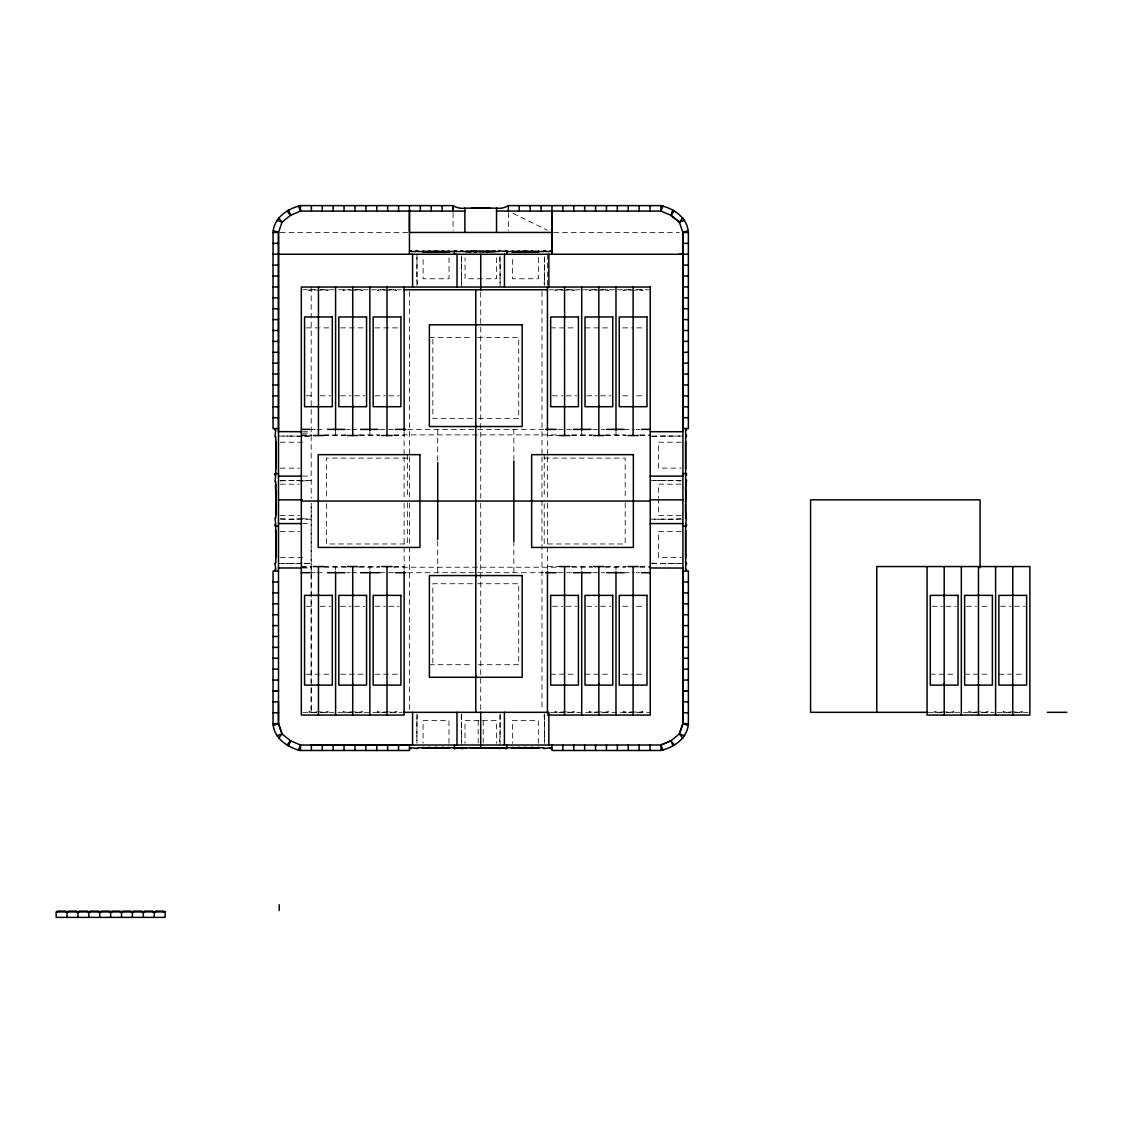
<?xml version="1.0" encoding="UTF-8"?>
<svg xmlns="http://www.w3.org/2000/svg" width="1123" height="1123" viewBox="0 0 1123 1123"><rect width="100%" height="100%" fill="white"/><g stroke="black" fill="none" stroke-linecap="round" stroke-linejoin="round"><path stroke-width="0.75" stroke-dasharray="5 3.75" d="M311.183 574.737L311.169 712.319L311.169 684.553M311.183 572.997L311.183 503.329M310.299 289.762L308.741 290.31L313.247 289.762M344.564 289.762L343.006 290.31L347.512 289.762M378.83 289.762L377.272 290.31L381.778 289.762M572.744 712.333L574.302 711.785L569.796 712.333M607.01 712.333L608.568 711.785L604.062 712.333M641.275 712.333L642.833 711.785L638.327 712.333M952.36 712.333L953.918 711.785L949.412 712.333M986.626 712.333L988.184 711.785L983.692 712.333M1020.905 712.333L1022.463 711.785L1017.957 712.333M556.517 289.762L554.804 290.31L559.296 289.762M590.782 289.762L589.07 290.31L593.562 289.762M625.048 289.762L623.335 290.31L627.841 289.762M326.526 712.333L328.239 711.785L323.733 712.333M360.792 712.333L362.504 711.785L358.012 712.333M395.057 712.333L396.77 711.785L392.278 712.333M280.245 232.461L407.705 232.461M553.737 232.461L679.415 232.461M416.956 257.279L416.956 263.61M544.515 257.279L544.515 263.61M461.385 262.656L461.918 256.339M500.086 262.656L499.538 256.339M461.385 263.596L461.385 269.913M500.086 263.596L500.086 269.913M416.956 264.537L416.956 270.868M544.515 264.537L544.515 270.868M461.385 270.854L461.385 277.17M500.086 270.854L500.086 277.17M416.956 271.794L416.956 278.111M544.515 271.794L544.515 278.111M461.385 278.097L461.385 284.428M500.086 278.097L500.086 284.428M416.956 279.051L417.503 285.368M544.515 279.051L543.967 285.368M302.817 289.762L315.016 289.762M320.167 289.762L334.078 289.762M338.584 289.762L351.008 289.762M354.447 289.762L368.344 289.762M371.348 289.762L385.273 289.762M388.712 289.762L401.108 289.762M548.95 289.762L562.862 289.762M566.315 289.762L580.212 289.762M583.216 289.762L597.127 289.762M600.566 289.762L614.267 289.762M617.496 289.762L631.407 289.762M636.559 289.762L648.757 289.762M318.146 290.31L313.893 289.762M318.806 290.31L323.087 289.762M352.425 290.31L348.172 289.762M353.071 290.31L357.353 289.762M386.691 290.31L382.438 289.762M387.337 290.31L391.618 289.762M564.237 290.31L559.956 289.762M564.883 290.31L569.136 289.762M598.503 290.31L594.221 289.762M599.149 290.31L603.402 289.762M632.768 290.31L628.487 289.762M633.428 290.31L637.682 289.762M306.312 327.874L332.31 327.874M340.55 327.874L366.561 327.874M374.9 327.874L400.897 327.874M550.663 327.874L576.675 327.874M585.013 327.874L611.024 327.874M622.718 327.874L633.105 327.874M636.587 327.874L643.521 327.874M429.393 337.391L472.348 337.391M477.5 337.391L518.728 337.391L518.728 418.346L477.5 418.346M306.312 395.815L314.987 395.815M320.195 395.815L330.583 395.815M340.55 395.815L350.966 395.815M354.433 395.815L364.835 395.815M374.9 395.815L385.315 395.815M388.783 395.815L399.17 395.815M552.404 395.815L562.791 395.815M566.259 395.815L576.675 395.815M586.739 395.815L597.127 395.815M600.594 395.815L611.024 395.815M622.718 395.815L631.379 395.815M636.587 395.815L643.521 395.815M472.348 418.346L432.846 418.346L432.846 337.391M311.815 429.379L315.296 429.379M317.037 429.379L325.754 429.379M346.656 429.379L350.137 429.379M351.878 429.379L358.841 429.379M379.742 429.379L393.682 429.379M407.607 429.379L543.967 429.379M557.892 429.379L573.572 429.379M592.733 429.379L599.696 429.379M601.437 429.379L604.918 429.379M624.079 429.379L634.537 429.379M636.278 429.379L639.759 429.379M302.578 431.709L311.183 431.709M302.578 433.127L311.183 433.127M301.371 434.868L311.815 434.868M324.014 434.868L346.656 434.868M358.841 434.868L379.742 434.868M393.682 434.868L557.892 434.868M571.832 434.868L592.733 434.868M604.918 434.868L625.82 434.868M639.759 434.868L650.203 434.868M301.315 435.527L311.604 435.527M323.592 435.527L345.87 435.527M359.585 435.527L380.136 435.527M393.85 435.527L404.126 435.527M547.448 435.527L559.436 435.527M571.439 435.527L591.989 435.527M605.704 435.527L626.269 435.527M639.97 435.527L650.245 435.527M278.49 436.061L311.183 436.061M651.803 436.061L682.924 436.061M302.354 436.608L296.037 436.061M651.803 436.608L658.12 436.061M280.245 442.209L303.013 442.209M681.17 442.209L658.401 442.209L658.401 468.137L681.17 468.137M407.34 458.114L326.386 458.114L326.386 497.629M544.22 458.114L625.188 458.114L625.188 497.629M280.245 468.137L299.504 468.137M302.578 476.124L311.183 476.124M280.118 480.49L311.183 480.49M650.231 480.49L681.296 480.49M280.582 481.037L286.898 480.49M301.413 481.037L295.082 480.49M302.34 481.037L308.671 480.49M680.833 481.037L674.516 480.49M280.245 484.167L299.504 484.167M681.17 484.167L658.401 484.167L658.401 498.107M280.245 515.513L299.504 515.513M681.17 515.513L658.401 515.513L658.401 499.847M280.582 518.658L286.898 519.191M301.413 518.658L295.082 519.191M302.34 518.658L308.671 519.191M680.833 518.658L674.516 519.191M280.118 519.191L311.183 519.191M650.231 519.191L681.296 519.191M302.578 523.557L311.183 523.557M280.245 531.544L299.504 531.544M681.17 531.544L658.401 531.544L658.401 557.471L681.17 557.471M280.245 557.471L303.013 557.471M302.354 563.072L296.037 563.62M651.803 563.072L658.12 563.62M278.49 563.62L311.183 563.62M651.803 563.62L682.924 563.62M301.315 566.568L311.604 566.568M323.592 566.568L345.87 566.568M359.585 566.568L380.136 566.568M393.85 566.568L404.126 566.568M547.448 566.568L559.436 566.568M571.439 566.568L591.989 566.568M605.704 566.568L626.269 566.568M639.97 566.568L650.245 566.568M301.371 567.213L311.815 567.213M324.014 567.213L346.656 567.213M358.841 567.213L379.742 567.213M393.682 567.213L557.892 567.213M571.832 567.213L592.733 567.213M604.918 567.213L625.82 567.213M639.759 567.213L650.203 567.213M302.578 567.985L311.183 567.985M311.815 572.702L315.296 572.702M317.037 572.702L325.754 572.702M346.656 572.702L350.137 572.702M351.878 572.702L358.841 572.702M379.742 572.702L393.682 572.702M407.607 572.702L543.967 572.702M557.892 572.702L573.572 572.702M592.733 572.702L599.696 572.702M601.437 572.702L604.918 572.702M624.079 572.702L634.537 572.702M636.278 572.702L639.759 572.702M472.348 583.735L432.846 583.735L432.846 664.704M477.5 583.735L518.728 583.735L518.728 664.704L477.5 664.704M306.312 606.28L314.987 606.28M320.195 606.28L330.583 606.28M340.55 606.28L350.966 606.28M354.433 606.28L364.835 606.28M374.9 606.28L385.315 606.28M388.783 606.28L399.17 606.28M552.404 606.28L562.791 606.28M566.259 606.28L576.675 606.28M586.739 606.28L597.127 606.28M600.594 606.28L611.024 606.28M622.718 606.28L631.379 606.28M636.587 606.28L643.521 606.28M932.034 606.28L942.422 606.28M945.889 606.28L956.305 606.28M966.37 606.28L976.757 606.28M981.965 606.28L988.914 606.28M1000.607 606.28L1011.009 606.28M1014.476 606.28L1024.892 606.28M429.393 664.704L472.348 664.704M306.312 674.207L332.31 674.207M340.55 674.207L366.561 674.207M374.9 674.207L400.897 674.207M550.663 674.207L576.675 674.207M585.013 674.207L611.024 674.207M622.718 674.207L633.105 674.207M636.587 674.207L643.521 674.207M930.293 674.207L956.305 674.207M964.643 674.207L978.484 674.207M981.965 674.207L988.914 674.207M998.88 674.207L1024.892 674.207M318.146 711.785L313.893 712.333M318.806 711.785L323.087 712.333M352.425 711.785L348.172 712.333M353.071 711.785L357.353 712.333M386.691 711.785L382.438 712.333M387.337 711.785L391.618 712.333M564.237 711.785L559.956 712.333M564.883 711.785L569.136 712.333M598.503 711.785L594.221 712.333M599.149 711.785L603.402 712.333M632.768 711.785L628.487 712.333M633.428 711.785L637.682 712.333M943.853 711.785L939.572 712.333M944.513 711.785L948.767 712.333M978.119 711.785L973.838 712.333M978.779 711.785L983.032 712.333M1012.399 711.785L1008.117 712.333M1013.044 711.785L1017.298 712.333M302.817 712.333L402.076 712.319M550.467 712.333L650.231 712.319M928.581 712.333L945.131 712.319M945.931 712.333L977.824 712.319M981.923 712.333L994.108 712.333M997.322 712.333L1011.023 712.333M1014.462 712.333L1028.163 712.333M461.342 714.846L461.342 721.163M500.058 714.846L500.058 721.163M416.914 720.208L417.461 713.891M544.473 720.208L543.939 713.891M478.959 720.503L465.02 720.503L465.02 743.258M482.441 720.503L496.38 720.503L496.38 743.258M416.914 721.148L416.914 727.465M544.473 721.148L544.473 727.465M461.342 722.103L461.342 728.42M500.058 722.103L500.058 728.42M416.914 728.406L416.914 734.723M544.473 728.406L544.473 734.723M461.342 729.346L461.342 735.677M500.058 729.346L500.058 735.677M416.914 735.663L416.914 741.98M544.473 735.663L544.473 741.98M461.342 736.604L461.89 742.935M500.058 736.604L499.51 742.935M395.057 289.762L396.77 290.31L392.278 289.762M360.792 289.762L362.504 290.31L358.012 289.762M326.526 289.762L328.239 290.31L323.733 289.762M1004.678 712.333L1002.965 711.785L1007.457 712.333M970.398 712.333L968.7 711.785L973.192 712.333M936.133 712.333L934.434 711.785L938.926 712.333M625.048 712.333L623.335 711.785L627.841 712.333M590.782 712.333L589.07 711.785L593.562 712.333M556.517 712.333L554.804 711.785L559.296 712.333M641.275 289.762L642.833 290.31L638.327 289.762M607.01 289.762L608.568 290.31L604.062 289.762M572.744 289.762L574.302 290.31L569.796 289.762M378.83 712.333L377.272 711.785L381.778 712.333M344.564 712.333L343.006 711.785L347.512 712.333M310.299 712.333L308.741 711.785L313.247 712.333M513.043 213.37L547.322 230.173M679.892 436.061L673.561 436.061M679.892 563.62L673.561 563.62M673.575 480.49L667.259 480.49M673.575 519.191L667.259 519.191M672.635 436.061L666.304 436.061M672.635 563.62L666.304 563.62M666.318 480.49L660.001 480.49M666.318 519.191L660.001 519.191M665.378 436.061L659.061 436.061M665.378 563.62L659.061 563.62M659.061 480.49L652.744 480.49M659.061 519.191L652.744 519.191M625.188 502.753L625.188 543.967L544.22 543.967L544.22 502.753M615.98 430.291L615.98 435.527M615.98 566.568L615.98 570.063M581.714 430.291L581.714 435.527M581.714 566.568L581.714 570.063M547.448 254.247L547.392 285.214M547.448 432.032L547.462 455.222M547.462 456.963L547.462 498.766M547.462 503.329L547.448 570.063M544.515 256.83L544.515 285.368M544.473 713.891L544.473 743.3M544.22 454.661L544.22 497.629M541.974 291.503L541.974 455.222M541.974 456.963L541.974 710.578M538.366 257.757L538.366 278.771L512.439 278.771L512.439 257.757M538.324 743.258L538.324 720.503L512.411 720.503L512.411 743.258M513.857 429.379L513.857 459.251M513.857 541.089L513.857 572.702M508.368 212.724L508.368 230.819M500.086 255.876L500.086 286.941M500.058 714.046L500.058 745.012M496.408 257.757L496.408 278.771L465.062 278.771L465.062 257.757M483.227 720.503L483.227 743.258M480.728 292.177L480.728 498.093M480.728 503.329L480.728 710.578M478.173 720.503L478.173 743.258M461.385 255.876L461.385 286.941M461.342 714.046L461.342 745.012M453.046 212.724L453.046 230.819M449.032 257.757L449.032 278.771L423.104 278.771L423.104 257.757M448.989 743.258L448.989 720.503L423.062 720.503L423.062 743.258M437.717 429.379L437.717 462.606M437.717 541.089L437.717 572.702M416.956 254.247L416.956 285.368M416.914 713.891L416.914 743.3M409.6 291.503L409.6 455.222M409.6 456.963L409.6 498.766M409.6 503.329L409.6 710.578M407.34 454.661L407.34 497.629M407.34 502.753L407.34 543.967L326.386 543.967L326.386 502.753M404.126 432.032L404.112 455.222M404.112 456.963L404.112 498.766M404.112 503.329L404.126 570.063M369.86 430.291L369.86 435.527M369.86 566.568L369.86 570.063M335.595 430.291L335.595 435.527M335.595 566.568L335.595 570.063M311.183 286.941L311.183 498.233M311.183 503.062L311.169 682.826M309.611 436.061L303.294 436.061M309.611 563.62L303.294 563.62M295.096 436.061L288.779 436.061M295.096 563.62L288.779 563.62M294.156 480.49L287.839 480.49M294.156 519.191L287.839 519.191M287.839 436.061L281.522 436.061M287.839 563.62L281.522 563.62"/><path stroke-width="1.5" d="M298.409 206.028L300.543 211.04L290.52 215.307L282.041 222.157L278.504 232.461L278.49 428.579L273.043 428.579L273.057 232.461C273.956 217.792 287.432 208.696 300.487 205.621L453.046 205.621A17.35 17.35 0 0 0 464.88 208.148L496.534 208.148A17.378 17.378 0 0 0 508.368 205.621L660.942 205.621C673.997 208.696 687.473 217.792 688.371 232.461L688.371 428.579L682.924 428.425M273.352 230.678L278.504 232.461L278.49 723.633L282.027 733.937L290.506 740.787L300.543 745.04L298.409 750.066C286.14 746.304 273.872 737.629 273.043 723.633L273.043 571.088L278.49 571.102M551.969 211.068L551.955 254.247L551.969 205.621M682.924 431.386L682.924 254.247L679.373 254.247M551.955 745.012L551.969 750.473L660.928 750.473C673.997 747.399 687.473 738.302 688.371 723.633L688.371 571.088L682.924 571.102M278.504 428.579L278.49 431.611L300.852 431.709M454.506 251.524L454.52 250.71L456.149 250.71L456.149 251.524L461.02 251.524L461.02 250.71L462.648 250.71L462.648 251.524L498.809 251.524L498.809 250.71L505.322 251.524L505.322 250.71L506.95 250.71L506.95 254.247M409.446 745.012L409.446 750.473L300.473 750.473L300.473 745.012L660.928 745.012L670.908 740.787L679.373 733.937L682.924 723.633L682.924 568.07L650.231 567.985M682.812 738.176L679.373 733.937L682.924 723.633L682.91 232.461L679.359 222.157L670.894 215.293L679.359 222.157L684.525 220.375M290.506 740.787L288.372 745.798L290.506 740.787L287.081 745.026M663.005 206.028L660.871 211.04L670.908 215.307L674.333 211.068M679.373 222.157L682.812 217.918M278.602 738.176L282.041 733.937L278.49 723.633L278.49 701.847L273.043 701.847M670.908 740.787L660.871 745.04L663.005 750.066M688.371 265.168L682.924 265.14L682.924 232.461L688.076 230.678M273.338 725.402L278.49 723.633L273.043 723.633M276.89 735.705L282.041 733.937M278.49 526.055L274.953 526.055L274.953 524.427L275.767 524.427L274.953 517.928L275.767 517.928L275.767 481.767L274.953 481.767L275.767 475.254L274.953 475.254L274.953 473.625L275.767 473.625M489.782 207.881L488.519 208.148M464.88 211.068L300.487 211.068L300.487 205.621M496.534 211.068L660.942 211.068L660.942 205.621M273.057 232.461L278.504 232.461M551.983 232.461L409.446 232.461L409.446 211.068M682.924 232.461L688.371 232.461M682.924 243.354L688.371 243.354M273.043 243.354L278.504 243.354M409.474 250.71L411.116 250.71L411.116 251.524L415.987 251.524L415.987 250.71L417.616 250.71L417.616 251.524L454.604 251.524M551.983 250.71L550.354 250.71L550.354 251.524L545.483 251.524L545.483 250.71L543.855 250.71L543.855 251.524L506.852 251.524M468.979 251.257L465.68 251.524M473.26 251.257L469.596 251.524M473.639 251.257L483.788 251.524M495.257 251.257L490.962 251.524M273.043 254.247L688.371 254.247M273.043 265.168L278.504 265.14M273.043 276.061L278.504 276.033M682.924 276.061L688.371 276.033M273.043 286.927L278.504 286.927M650.245 287.039L301.315 287.039L301.315 715.056L404.126 715.056L404.112 571.256M688.371 286.927L682.924 286.927L682.924 297.82L688.371 297.848M404.112 289.762L547.462 289.762M273.043 297.848L278.504 297.82M273.043 308.713L278.504 308.741M682.924 308.741L688.371 308.713M273.043 319.606L278.504 319.606M682.924 319.606L688.371 319.606M273.043 330.499L278.504 330.499M682.924 330.499L688.371 330.499M273.043 341.392L278.504 341.406M682.924 341.406L688.371 341.392M273.043 352.299L278.504 352.285M682.924 352.299L688.371 352.285M273.043 363.192L278.504 363.192M682.924 363.192L688.371 363.192M273.043 374.085L278.504 374.085M682.924 374.085L688.371 374.085M273.043 384.978L278.504 384.978M682.924 384.978L688.371 384.978M273.043 395.886L278.504 395.872M682.924 395.872L688.371 395.886M273.043 406.779L278.504 406.779M682.924 406.779L688.371 406.779M273.043 417.686L278.504 417.672M682.924 417.672L688.371 417.686M301.371 429.379L310.074 429.379M327.495 429.379L344.915 429.379M360.581 429.379L378.002 429.379M395.422 429.379L405.866 429.379M545.708 429.379L556.152 429.379M573.572 429.379L590.993 429.379M606.659 429.379L624.079 429.379M641.5 429.379L650.203 429.379M650.231 431.709L682.924 431.709M313.317 435.527L323.592 435.527M347.583 435.527L357.872 435.527M381.848 435.527L392.138 435.527M559.436 435.527L569.726 435.527M593.702 435.527L603.992 435.527M627.982 435.527L638.257 435.527M275.767 441.339L275.767 469.007M685.648 441.339L685.648 469.007M274.953 473.625L278.49 473.625M682.924 473.625L686.462 473.625L686.462 475.254L685.648 475.254L685.648 480.125L686.462 480.125L686.462 481.767L685.648 481.767L685.648 517.928L686.462 517.928L685.648 524.427L686.462 524.427L686.462 526.055L682.924 526.055M278.49 476.124L300.852 476.124M650.231 476.124L682.924 476.124M685.648 482.118L685.914 485.95M275.767 484.897L276.202 485.754M685.648 486.582L685.648 490.232M275.5 489.165L275.5 484.996M275.767 489.965L275.767 498.43M275.767 499.258L275.767 501.56M278.49 499.847L302.326 499.847M650.231 499.847L682.924 499.847M685.648 500.549L685.914 495.327M301.371 501.055L650.203 501.055M685.648 500.998L685.648 503.301M275.767 501.939L275.767 510.137M685.648 504.129L685.648 512.593M275.5 509.786L276.202 514.741L275.767 510.558M278.49 523.557L300.852 523.557M650.231 523.557L682.924 523.557M275.767 530.674L275.767 558.342M685.648 530.674L685.648 558.342M275.332 531.544L276.202 531.769M313.317 566.568L323.592 566.568M347.583 566.568L357.872 566.568M381.848 566.568L392.138 566.568M559.436 566.568L569.726 566.568M593.702 566.568L603.992 566.568M627.982 566.568L638.257 566.568M278.49 567.985L300.852 567.985M301.371 572.702L310.074 572.702M327.495 572.702L344.915 572.702M360.581 572.702L379.742 572.702M395.422 572.702L405.866 572.702M545.708 572.702L556.152 572.702M573.572 572.702L590.993 572.702M606.659 572.702L624.079 572.702M641.5 572.702L650.203 572.702M273.043 581.995L278.49 581.995M682.924 581.995L688.371 581.995M273.043 592.902L278.49 592.902M682.924 592.902L688.371 592.902M273.043 603.809L278.49 603.795M682.924 603.809L688.371 603.795M273.043 614.702L278.49 614.702M682.924 614.702L688.371 614.702M273.043 625.595L278.49 625.595M682.924 625.595L688.371 625.595M273.043 636.488L278.49 636.488M682.924 636.488L688.371 636.488M273.043 647.381L278.49 647.381M682.924 647.381L688.371 647.381M273.043 658.275L278.49 658.275M682.924 658.275L688.371 658.275M273.043 669.168L278.49 669.168M682.924 669.168L688.371 669.168M273.043 680.075L278.49 680.075M682.924 680.075L688.371 680.075M682.924 701.833L688.371 701.847M403.508 712.319L548.838 712.319L548.838 745.012M927.654 712.319L810.581 712.319L810.581 499.847L980.07 499.847L980.07 567.761M1047.352 712.319L1066.85 712.319M273.043 712.74L278.49 712.754M682.924 712.754L688.371 712.74M547.448 715.056L650.245 715.056L650.231 286.941M688.371 723.633L682.924 723.633L688.076 725.402M311.169 745.012L412.211 745.012M454.576 747.736L417.588 747.736L417.588 748.55L411.074 747.736L411.074 748.55L409.446 748.55M506.824 747.736L543.813 747.736L543.813 748.55L550.326 747.736L550.326 748.55L551.955 748.55M453.776 747.876L458.072 747.876L453.776 748.143M463.041 747.876L467.35 747.876L463.041 748.143M474.103 747.876L469.961 747.876L474.103 748.143M474.482 747.876L483.494 747.736M494.288 747.876L497.938 747.876L494.288 748.143M498.837 747.876L502.5 747.876L498.837 748.143M507.063 747.876L503.399 747.876L507.063 748.143M474.482 748.143L482.665 747.876M454.478 747.736L454.478 748.55L456.12 748.55L456.12 747.736L460.977 747.736L460.977 748.55L462.62 748.55L462.62 747.736L498.78 747.736L498.78 748.55L505.28 747.736L505.28 748.55L506.922 748.55L506.922 745.012M685.648 473.625L686.462 473.625M298.409 750.066L300.473 750.473M276.89 220.375L282.041 222.157L278.616 217.918M679.373 733.937L684.525 735.705M287.081 211.068L290.506 215.293L288.386 210.282L290.506 215.293M674.333 745.026L670.908 740.787L673.028 745.798M1012.749 566.568L1012.749 715.056M995.61 566.568L995.61 715.056M978.47 566.568L978.47 715.056M961.344 566.568L961.33 715.056M944.204 566.568L944.204 596.257M944.204 683.612L944.204 715.056M944.162 595.372L944.162 685.114M927.065 566.568L927.065 715.056L1029.875 715.056L1029.875 566.568L876.754 566.554L876.754 712.319M686.462 428.579L686.462 430.221L685.648 430.221L685.648 435.092L686.462 435.092L686.462 436.721L685.648 436.721L685.648 473.724M686.462 571.102L686.462 569.459L685.648 569.459L685.648 564.588L686.462 564.588L686.462 562.96L685.648 562.96L685.648 525.957M685.914 490.877L685.914 494.92M685.914 513.267L685.914 517.563M660.928 745.012L660.928 750.473M650.035 205.621L650.035 211.068M650.035 745.012L650.035 750.473M639.141 205.621L639.141 211.068M639.141 745.012L639.141 750.473M633.119 287.039L633.119 316.742M633.133 316.981L633.119 435.527M633.119 566.568L633.119 715.056M628.248 205.621L628.248 211.068M628.248 745.012L628.248 750.473M617.355 205.621L617.355 211.068M617.355 745.012L617.355 750.473M615.98 287.039L615.98 430.291M615.98 571.804L615.98 715.056M606.462 205.621L606.462 211.068M606.462 745.012L606.462 750.473M598.882 316.981L598.882 406.708M598.882 595.372L598.882 685.114M598.84 287.039L598.84 316.742M598.84 405.824L598.84 435.527M598.84 566.568L598.84 596.257M598.84 683.612L598.84 715.056M595.569 205.621L595.569 211.068M595.569 745.012L595.569 750.473M584.662 205.621L584.676 211.068M584.662 745.012L584.662 750.473M581.714 287.039L581.714 430.291M581.714 571.804L581.714 715.056M573.755 205.621L573.769 211.068M573.769 745.012L573.755 750.473M564.574 287.039L564.574 316.742M564.546 316.981L564.574 435.527M564.574 566.568L564.574 715.056M562.862 205.621L562.862 211.068M562.862 745.012L562.862 750.473M548.866 254.247L548.866 286.941M547.448 287.039L547.462 430.839M547.462 571.256L547.448 713.302M541.075 205.621L541.075 211.068M539.237 251.524L511.569 251.524M539.208 747.736L511.526 747.736M538.366 251.089L538.366 251.959L532.527 251.959L532.527 251.089M538.324 747.3L538.324 748.171M532.499 747.3L532.484 748.171M531.656 251.089L531.656 251.959L525.775 251.959L525.775 251.089M531.614 747.3L531.614 748.171M530.182 205.621L530.168 211.068M528.189 251.524L522.63 251.524M528.161 747.736L522.602 747.736M525.746 747.3L525.746 748.171M524.904 251.089L524.904 251.959L519.065 251.959L519.065 251.089M524.876 747.3L524.876 748.171M519.275 205.621L519.275 211.068M519.023 747.3L519.023 748.171M518.194 251.089L518.194 251.959L512.369 251.959L512.439 251.089M518.152 747.3L518.152 748.171M513.857 460.851L513.857 541.244M512.411 747.3L512.411 748.171M508.368 205.621L508.368 211.068M504.452 254.247L504.452 286.941M504.409 712.319L504.409 745.012M496.534 208.148L496.534 232.461M495.678 251.524L490.765 251.524M490.302 251.524L481.823 251.524M489.965 251.524L485.038 251.524M488.28 208.148L480.111 208.148M488.196 251.257L488.238 251.959M486.638 251.257L486.638 251.959M481.009 251.524L478.693 251.524M480.728 254.247L480.728 290.436M480.7 712.319L480.7 747.736M479.802 208.148L473.429 208.148M476.489 251.257L476.475 251.959L471.351 251.257M475.787 324.8L475.787 426.529M475.787 575.566L475.787 677.281M475.787 289.762L475.787 324.603M475.787 425.617L475.787 576.478M475.787 675.751L475.787 712.319M474.692 251.257L474.762 251.959M473.12 208.148L471.8 208.148M470.804 251.257L470.762 251.959L465.834 251.524M464.88 208.148L464.88 232.461M457.019 254.247L457.019 286.941M456.991 712.319L456.991 745.012M454.52 250.71L454.52 254.247M454.478 745.012L454.478 748.55M449.902 251.524L422.234 251.524M449.86 747.736L422.192 747.736M449.032 251.089L449.032 251.959L443.276 251.959L443.276 251.089M448.989 747.3L448.989 748.171M443.234 747.3L443.234 748.171M442.406 251.089L442.406 251.959L436.566 251.959L436.566 251.089M442.364 747.3L442.364 748.171M442.153 205.621L442.153 211.068M438.826 251.524L433.281 251.524M438.798 747.736L433.239 747.736M437.717 462.606L437.717 539.489M436.524 747.3L436.524 748.171M435.696 251.089L435.696 251.959L429.814 251.959L429.814 251.089M435.654 747.3L435.654 748.171M431.26 205.621L431.246 211.068M429.786 747.3L429.786 748.171M428.944 251.089L428.944 251.959L423.104 251.959L423.104 251.089M428.902 747.3L428.902 748.171M423.062 747.3L423.062 748.171M420.353 205.621L420.339 211.068M412.59 254.247L412.59 286.941M412.562 712.319L412.562 745.012M409.446 205.621L409.446 254.247M404.126 287.039L404.112 430.839M398.553 205.621L398.553 211.068M398.553 745.012L398.553 750.473M387.646 205.621L387.66 211.068M387.66 745.012L387.646 750.473M387 287.039L387 316.742M387.028 316.981L387 435.527M387 566.568L387 715.056M376.752 205.621L376.752 211.068M376.752 745.012L376.752 750.473M369.86 287.039L369.86 430.291M369.86 571.804L369.86 715.056M365.859 205.621L365.859 211.068M365.845 745.012L365.845 750.473M354.966 205.621L354.966 211.068M354.952 745.012L354.952 750.473M352.72 287.039L352.72 316.742M352.72 405.824L352.72 435.527M352.72 566.568L352.72 596.257M352.72 683.612L352.72 715.056M352.692 316.981L352.692 406.708M352.692 595.372L352.692 685.114M344.059 205.621L344.073 211.068M344.059 745.012L344.059 750.473M335.595 287.039L335.595 430.291M335.595 571.804L335.595 715.056M333.18 205.621L333.166 211.068M333.166 745.012L333.166 750.473M322.273 205.621L322.273 211.068M322.273 745.012L322.273 750.473M318.455 287.039L318.455 316.742M318.441 316.981L318.455 435.527M318.455 566.568L318.455 715.056M311.38 205.621L311.38 211.068M311.38 745.012L311.38 750.473M279.206 904.717L279.206 910.556M275.767 473.724L275.767 436.721L274.953 436.721L275.767 430.221L274.953 430.221L274.953 428.579M275.767 525.957L275.767 562.96L274.953 562.96L275.767 569.459L274.953 569.459L274.953 571.102M163.916 911.932L163.916 911.104L155.423 911.104L155.423 911.932M154.216 911.932L154.216 917.379M153.023 911.932L153.023 911.104L144.53 911.104L144.53 911.932M143.323 911.932L143.309 917.379M142.116 911.932L142.116 911.104L133.609 911.104L133.609 911.932M132.416 911.932L132.416 917.379M131.223 911.932L131.223 911.104L122.716 911.104L122.716 911.932M121.523 911.932L121.523 917.379M120.329 911.932L120.329 911.104L111.823 911.104L111.823 911.932M110.63 911.932L110.63 917.379M109.422 911.932L109.422 911.104L100.93 911.104L100.93 911.932M99.736 911.932L99.722 917.379M98.529 911.932L98.529 911.104L90.037 911.104L90.037 911.932M88.843 911.932L88.843 917.379M87.636 911.932L87.636 911.104L79.143 911.104L79.143 911.932M77.936 911.932L77.936 917.379M76.743 911.932L76.743 911.104L68.25 911.104L68.25 911.932M67.043 911.932L67.043 917.379M65.85 911.932L65.85 911.104L57.343 911.104L57.343 911.932M453.046 205.621L453.046 211.068L453.046 205.621M673.028 210.282L670.908 215.293L673.028 210.282M332.31 316.981L304.572 316.981L304.572 406.708L332.31 406.708L332.31 316.981M366.561 316.981L338.823 316.981L338.823 406.708L366.561 406.708L366.561 316.981M400.897 316.981L373.159 316.981L373.159 406.708L400.897 406.708L400.897 316.981M578.415 316.981L550.663 316.981L550.663 406.708L578.415 406.708L578.415 316.981M612.751 316.981L585.013 316.981L585.013 406.708L612.751 406.708L612.751 316.981M647.002 316.981L619.25 316.981L619.25 406.708L647.002 406.708L647.002 316.981M522.181 324.8L429.393 324.8L429.393 426.529L522.181 426.529L522.181 324.8M419.932 454.661L318.202 454.661L318.202 547.434L419.932 547.434L419.932 454.661M633.358 454.661L531.642 454.661L531.642 547.434L633.358 547.434L633.358 454.661M522.181 575.566L429.393 575.566L429.393 677.281L522.181 677.281L522.181 575.566M332.31 595.372L304.572 595.372L304.572 685.114L332.31 685.114L332.31 595.372M366.561 595.372L338.823 595.372L338.823 685.114L366.561 685.114L366.561 595.372M400.897 595.372L373.159 595.372L373.159 685.114L400.897 685.114L400.897 595.372M578.415 595.372L550.663 595.372L550.663 685.114L578.415 685.114L578.415 595.372M612.751 595.372L585.013 595.372L585.013 685.114L612.751 685.114L612.751 595.372M647.002 595.372L619.25 595.372L619.25 685.114L647.002 685.114L647.002 595.372M958.031 595.372L930.293 595.372L930.293 685.114L958.031 685.114L958.031 595.372M992.381 595.372L964.643 595.372L964.643 685.114L992.381 685.114L992.381 595.372M1026.619 595.372L998.88 595.372L998.88 685.114L1026.619 685.114L1026.619 595.372M278.49 690.94L273.043 690.94L278.49 690.968M688.371 690.94L682.924 690.94L688.371 690.968M462.423 747.876L458.774 748.143L462.423 747.876M489.544 747.876L485.192 748.143L489.544 747.876M493.671 747.876L490.021 748.143L493.671 747.876M165.109 911.932L56.15 911.932L56.15 917.379L165.109 917.379L165.109 911.932"/></g></svg>
